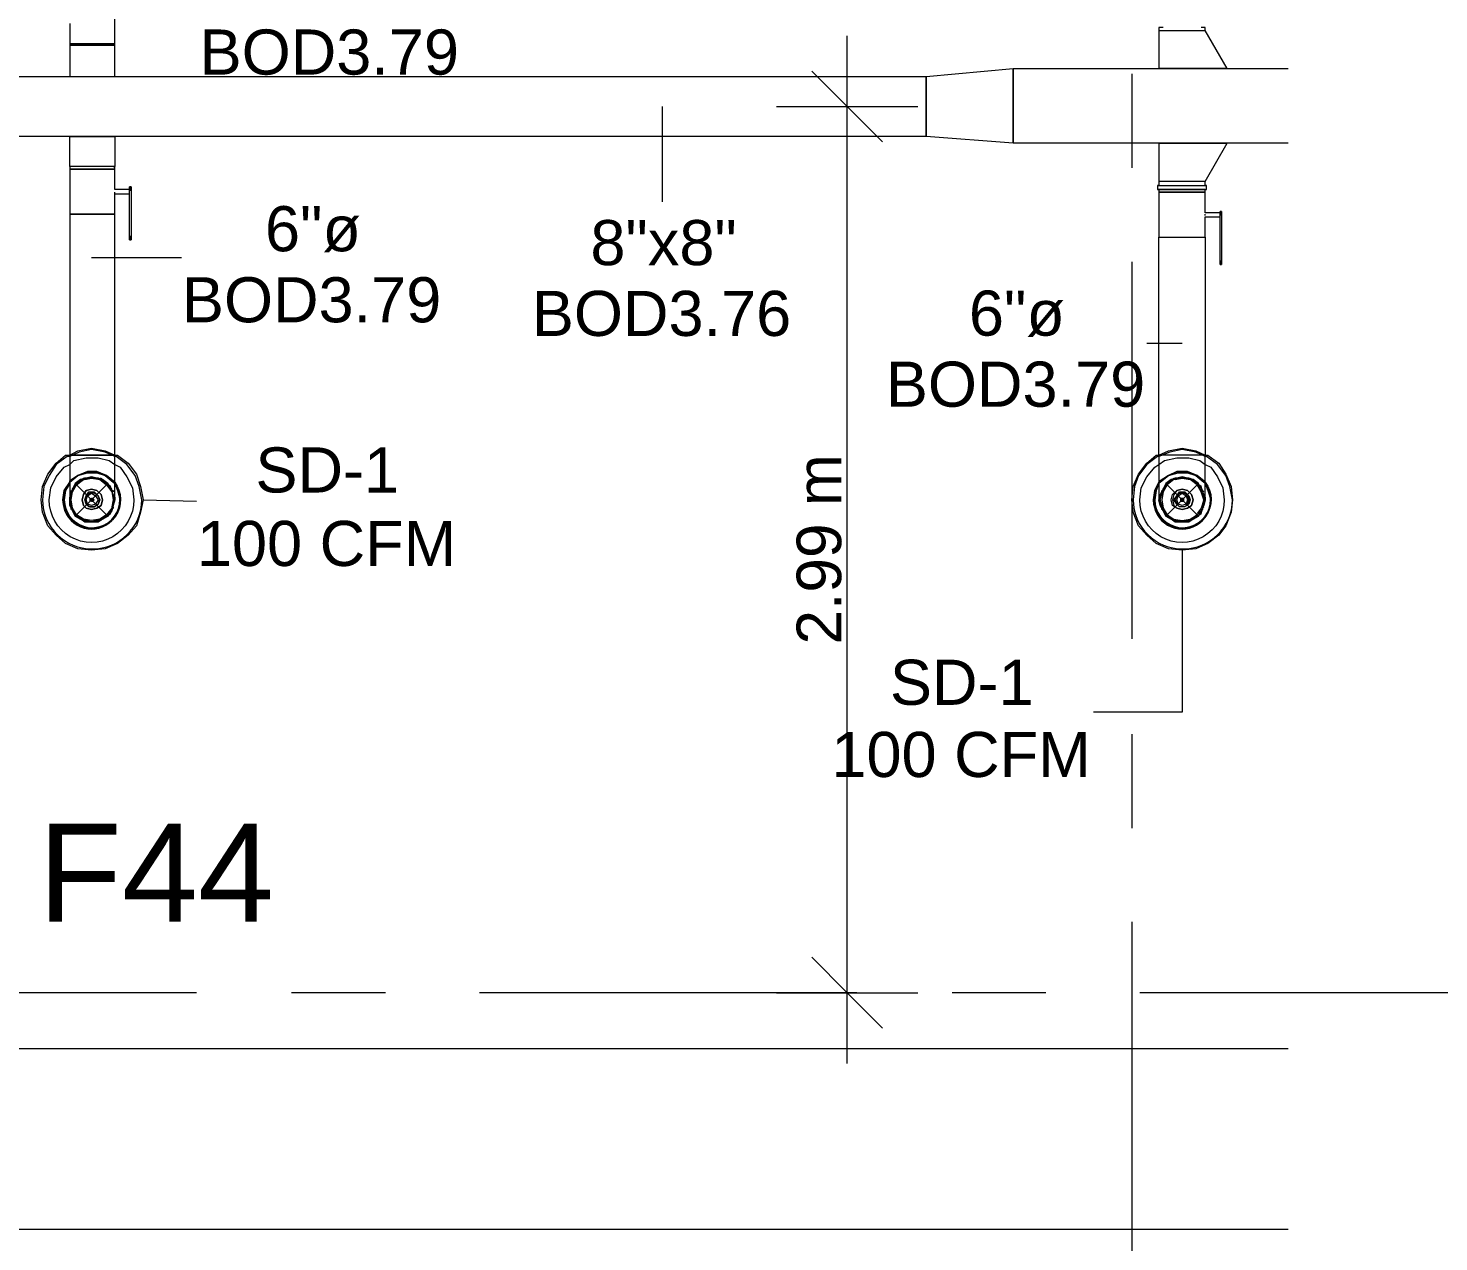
# Model space of a CAD drawing. Header units: metres. Extents: x -2 to 237, y -8 to 52.
# Drawn here: x 52.136 to 56.883, y 13.616 to 17.7 of the extents above; entities that cross this region are included whole.
import ezdxf

# ---------------------------------------------------------------- set-up
doc = ezdxf.new("R2010")
doc.units = ezdxf.units.M
doc.layers.add('HVAC - Ductos', color=5, linetype='Continuous', lineweight=0)
doc.layers.add('PDF4_Text', color=7, linetype='Continuous', lineweight=0)
doc.layers.add('PDF4_Geometry', color=7, linetype='Continuous', lineweight=0, true_color=0xaaaaaa)
doc.styles.add('PDF Arial-BoldMT-Identity-H', font='arial.ttf')
doc.styles.add('PDF Helvetica', font='')
doc.styles.get('PDF Helvetica').set_extended_font_data('Helvetica')

msp = doc.modelspace()

# ---------------------------------------------------------------- linework, layer by layer
at = {"layer": 'HVAC - Ductos', "lineweight": 0}
for points in [[(52.2757, 17.7161), (52.2757, 17.6474), (52.2757, 17.6428), (52.2757, 17.5374), (52.2848, 17.5374), (52.294, 17.5374), (52.3124, 17.5374), (52.3307, 17.5374), (52.349, 17.5374), (52.3673, 17.5374), (52.3856, 17.5374), (52.404, 17.5374), (52.4177, 17.5374), (52.4223, 17.5374), (52.4269, 17.5374), (52.4269, 17.6428), (52.4269, 17.6474), (52.4269, 17.7986)], [(54.8918, 14.2157), (54.8918, 17.6749)], [(55.9548, 17.7023), (55.9456, 17.7023), (55.941, 17.7023), (55.941, 17.6931), (55.9456, 17.6931), (55.9548, 17.6931), (55.9639, 17.6931), (55.9822, 17.6931), (56.0006, 17.6931), (56.0189, 17.6931), (56.0372, 17.6931), (56.0556, 17.6931), (56.0739, 17.6931), (56.083, 17.6931), (56.0922, 17.6931), (56.0968, 17.6931), (56.0968, 17.7023), (56.0922, 17.7023), (56.083, 17.7023)], [(55.941, 17.6931), (55.941, 17.5649), (55.9502, 17.5649), (55.9639, 17.5649), (55.9914, 17.5649), (56.0189, 17.5649), (56.0968, 17.5649), (56.1242, 17.5649), (56.1472, 17.5649), (56.1655, 17.5649), (56.1701, 17.5649), (56.0968, 17.6931)], [(55.9868, 17.6931), (55.9914, 17.6931)], [(56.0464, 17.6931), (56.051, 17.6931)], [(56.3763, 17.3129), (55.4508, 17.3129), (55.4508, 17.5649), (56.3763, 17.5649)], [(56.1701, 17.5649), (56.1655, 17.5649), (56.1472, 17.5649), (56.1242, 17.5649), (56.0968, 17.5649), (56.0189, 17.5649), (55.9914, 17.5649), (55.9639, 17.5649), (55.9502, 17.5649), (55.941, 17.5649)], [(54.7727, 17.5557), (54.8918, 17.4366), (55.011, 17.3175)], [(54.2687, 17.4366), (54.2687, 17.1159)], [(54.6536, 17.4366), (54.8918, 17.4366), (55.1301, 17.4366)], [(56.0968, 17.1846), (56.1701, 17.3129), (56.1655, 17.3129), (56.1472, 17.3129), (56.1242, 17.3129), (56.0968, 17.3129), (56.0189, 17.3129), (55.9914, 17.3129), (55.9639, 17.3129), (55.9502, 17.3129), (55.941, 17.3129), (55.941, 17.1846)], [(55.941, 17.3129), (55.9502, 17.3129), (55.9639, 17.3129), (55.9914, 17.3129), (56.0189, 17.3129), (56.0968, 17.3129), (56.1242, 17.3129), (56.1472, 17.3129), (56.1655, 17.3129), (56.1701, 17.3129)], [(52.4773, 17.0013), (52.4773, 17.1525), (52.4773, 17.1571), (52.4773, 17.1617), (52.4773, 17.1663), (52.4773, 17.1617), (52.4773, 17.1571), (52.4773, 17.1525), (52.4773, 17.1571), (52.4269, 17.1571), (52.4269, 17.2258), (52.4223, 17.2258), (52.4269, 17.2258), (52.4223, 17.2258), (52.4177, 17.2258), (52.404, 17.2258), (52.3856, 17.2258), (52.3673, 17.2258), (52.349, 17.2258), (52.3307, 17.2258), (52.3124, 17.2258), (52.294, 17.2258), (52.2848, 17.2258), (52.2757, 17.2258), (52.2757, 17.0747), (52.2848, 17.0747), (52.294, 17.0747), (52.3124, 17.0747), (52.3307, 17.0747), (52.349, 17.0747), (52.3673, 17.0747), (52.3856, 17.0747), (52.404, 17.0747), (52.4177, 17.0747), (52.4223, 17.0747), (52.4269, 17.0747), (52.4223, 17.0747), (52.4177, 17.0747), (52.404, 17.0747), (52.3856, 17.0747), (52.3673, 17.0747), (52.349, 17.0747), (52.3307, 17.0747), (52.3124, 17.0747), (52.294, 17.0747), (52.2848, 17.0747), (52.2757, 17.0747), (52.2757, 16.2637), (52.2848, 16.2637), (52.294, 16.2637), (52.3124, 16.2637), (52.3307, 16.2637), (52.349, 16.2637), (52.3673, 16.2637), (52.3856, 16.2637), (52.404, 16.2637), (52.4177, 16.2637), (52.4223, 16.2637), (52.4269, 16.2637), (52.4269, 17.0747), (52.4269, 17.1433), (52.4773, 17.1433)], [(56.083, 17.1709), (56.0922, 17.1709), (56.0968, 17.1709), (56.0968, 17.1846), (56.0922, 17.1846), (56.083, 17.1846), (56.0739, 17.1846), (56.0556, 17.1846), (56.0372, 17.1846), (56.0189, 17.1846), (56.0006, 17.1846), (55.9822, 17.1846), (55.9639, 17.1846), (55.9548, 17.1846), (55.9456, 17.1846), (55.941, 17.1846), (55.941, 17.1709), (55.9456, 17.1709), (55.9548, 17.1709)], [(55.9914, 17.1846), (55.9868, 17.1846)], [(56.051, 17.1846), (56.0464, 17.1846)], [(52.4269, 17.1433), (52.4269, 17.1479)], [(52.4773, 17.1663), (52.4773, 17.1617), (52.4773, 17.1663)], [(52.4819, 17.1663), (52.4773, 17.1663)], [(52.4819, 17.1663), (52.4819, 17.1617), (52.4819, 17.1663)], [(52.4819, 17.1525), (52.4819, 17.1571), (52.4819, 17.1617), (52.4819, 17.1663), (52.4819, 17.1617), (52.4819, 17.1571), (52.4819, 17.1525), (52.4819, 17.0013)], [(55.9364, 17.1709), (55.9364, 17.1571)], [(55.941, 17.1571), (55.9364, 17.1571), (55.941, 17.1571), (55.9456, 17.1571), (55.9593, 17.1571), (55.9776, 17.1571), (55.996, 17.1571), (56.0189, 17.1571), (56.0418, 17.1571), (56.0602, 17.1571), (56.0784, 17.1571), (56.0922, 17.1571), (56.0968, 17.1571), (56.1014, 17.1571), (56.1014, 17.1709), (56.0968, 17.1709)], [(55.941, 17.1709), (55.9364, 17.1709), (55.941, 17.1709), (55.9456, 17.1709), (55.9593, 17.1709), (55.9776, 17.1709), (55.996, 17.1709), (56.0189, 17.1709), (56.0418, 17.1709), (56.0602, 17.1709), (56.0784, 17.1709), (56.0922, 17.1709), (56.0968, 17.1709), (56.1014, 17.1709)], [(56.1472, 17.0701), (56.1472, 17.0747), (56.1472, 17.0793), (56.0968, 17.0793), (56.0968, 17.1479), (56.0922, 17.1479), (56.083, 17.1479), (56.0739, 17.1479), (56.0556, 17.1479), (56.0372, 17.1479), (56.0189, 17.1479), (56.0006, 17.1479), (55.9822, 17.1479), (55.9639, 17.1479), (55.9548, 17.1479), (55.9456, 17.1479), (55.941, 17.1479), (55.941, 16.9968), (55.9456, 16.9968), (55.9548, 16.9968), (55.9639, 16.9968), (55.9822, 16.9968), (56.0006, 16.9968), (56.0189, 16.9968), (56.0372, 16.9968), (56.0556, 16.9968), (56.0739, 16.9968), (56.083, 16.9968), (56.0922, 16.9968), (56.0968, 16.9968), (56.0968, 16.2637), (56.0922, 16.2637), (56.083, 16.2637), (56.0739, 16.2637), (56.0556, 16.2637), (56.0372, 16.2637), (56.0189, 16.2637), (56.0006, 16.2637), (55.9822, 16.2637), (55.9639, 16.2637), (55.9548, 16.2637), (55.9456, 16.2637), (55.941, 16.2637), (55.941, 16.9968), (55.9456, 16.9968), (55.9548, 16.9968), (55.9639, 16.9968), (55.9822, 16.9968), (56.0006, 16.9968), (56.0189, 16.9968), (56.0372, 16.9968), (56.0556, 16.9968), (56.0739, 16.9968), (56.083, 16.9968), (56.0922, 16.9968), (56.0968, 16.9968), (56.0968, 17.0655), (56.1472, 17.0655)], [(55.9593, 17.1709), (55.9639, 17.1709), (55.9685, 17.1709)], [(55.9776, 17.1709), (55.9822, 17.1709), (56.0006, 17.1709), (56.0189, 17.1709), (56.0372, 17.1709), (56.0556, 17.1709), (56.0602, 17.1709)], [(56.0739, 17.1709), (56.0784, 17.1709)], [(56.0968, 17.1571), (56.1014, 17.1571)], [(56.0968, 17.0701), (56.0968, 17.0747)], [(56.1518, 17.0838), (56.1472, 17.0838)], [(56.1472, 16.9189), (56.1472, 17.0701), (56.1472, 17.0747), (56.1472, 17.0793), (56.1472, 17.0838), (56.1472, 17.0793), (56.1472, 17.0747)], [(56.1518, 17.0701), (56.1518, 17.0747), (56.1518, 17.0793), (56.1518, 17.0838), (56.1518, 17.0793), (56.1518, 17.0747), (56.1518, 17.0701), (56.1518, 16.9189)], [(52.4773, 16.9876), (52.4819, 16.9876)], [(52.349, 16.9281), (52.6514, 16.9281)], [(56.1472, 16.9051), (56.1472, 16.9097), (56.1472, 16.9051)], [(56.1472, 16.9051), (56.1518, 16.9051)], [(56.1518, 16.9051), (56.1518, 16.9097), (56.1518, 16.9051)], [(56.0189, 16.6394), (55.8998, 16.6394)], [(52.2757, 16.2637), (52.3032, 16.2774), (52.349, 16.2866), (52.3948, 16.2774), (52.4269, 16.2637)], [(52.4269, 16.2592), (52.3948, 16.2729), (52.349, 16.282), (52.3078, 16.2729), (52.2757, 16.2592)], [(55.941, 16.2637), (55.9731, 16.2774), (56.0189, 16.2866), (56.0647, 16.2774), (56.0968, 16.2637)], [(56.0968, 16.2592), (56.0647, 16.2729), (56.0189, 16.282), (55.9776, 16.2729), (55.941, 16.2592)], [(52.4269, 16.1125), (52.4269, 16.1217), (52.4269, 16.14), (52.4269, 16.1675), (52.4269, 16.2042), (52.4269, 16.2454), (52.4269, 16.2637), (52.4361, 16.2637), (52.4727, 16.2362), (52.5002, 16.1996), (52.5139, 16.1583), (52.5231, 16.1125), (52.5139, 16.0713), (52.5002, 16.0255), (52.4727, 15.9934), (52.4361, 15.9659), (52.3948, 15.9476), (52.349, 15.943), (52.3032, 15.9476), (52.262, 15.9659), (52.2299, 15.9934), (52.2024, 16.0255), (52.1841, 16.0713), (52.1795, 16.1125), (52.1841, 16.1583), (52.2024, 16.1996), (52.2299, 16.2362), (52.262, 16.2637), (52.2757, 16.2637), (52.2757, 16.2225), (52.2757, 16.1812), (52.2757, 16.1492), (52.2757, 16.1263), (52.2757, 16.1125), (52.2757, 16.1217), (52.2757, 16.1125), (52.2757, 16.0942), (52.2848, 16.0759), (52.294, 16.0575), (52.3124, 16.0483), (52.3307, 16.0392), (52.349, 16.0392), (52.3673, 16.0392), (52.3856, 16.0483), (52.404, 16.0575), (52.4177, 16.0759), (52.4223, 16.0942), (52.4269, 16.1125), (52.4269, 16.1217), (52.4269, 16.1125), (52.4223, 16.0942), (52.4177, 16.0759), (52.404, 16.0575), (52.3856, 16.0483), (52.3673, 16.0392), (52.349, 16.0392), (52.3307, 16.0392), (52.3124, 16.0483), (52.294, 16.0575), (52.2848, 16.0759), (52.2757, 16.0942), (52.2757, 16.1125)], [(52.4269, 16.2637), (52.4223, 16.2637), (52.4177, 16.2637), (52.404, 16.2637), (52.3856, 16.2637), (52.3673, 16.2637), (52.349, 16.2637), (52.3307, 16.2637), (52.3124, 16.2637), (52.294, 16.2637), (52.2848, 16.2637), (52.2757, 16.2637)], [(52.2757, 16.2316), (52.2894, 16.2454), (52.3307, 16.2546), (52.3719, 16.2546), (52.4086, 16.2454), (52.4269, 16.2316)], [(56.0968, 16.1125), (56.0968, 16.1217), (56.0968, 16.14), (56.0968, 16.1675), (56.0968, 16.2042), (56.0968, 16.2454), (56.0968, 16.2637), (56.106, 16.2637), (56.1426, 16.2362), (56.1655, 16.1996), (56.1838, 16.1583), (56.1884, 16.1125), (56.1838, 16.0713), (56.1655, 16.0255), (56.1426, 15.9934), (56.106, 15.9659), (56.0647, 15.9476), (56.0189, 15.943), (55.9731, 15.9476), (55.9318, 15.9659), (55.8998, 15.9934), (55.8723, 16.0255), (55.8539, 16.0713), (55.8493, 16.1125), (55.8539, 16.1583), (55.8723, 16.1996), (55.8998, 16.2362), (55.9318, 16.2637), (55.941, 16.2637), (55.941, 16.2225), (55.941, 16.1812), (55.941, 16.1492), (55.941, 16.1263), (55.941, 16.1125), (55.9456, 16.1217), (55.941, 16.1125), (55.9456, 16.0942), (55.9548, 16.0759), (55.9639, 16.0575), (55.9822, 16.0483), (56.0006, 16.0392), (56.0189, 16.0392), (56.0372, 16.0392), (56.0556, 16.0483), (56.0739, 16.0575), (56.083, 16.0759), (56.0922, 16.0942), (56.0968, 16.1125), (56.0968, 16.1217), (56.0968, 16.1125), (56.0922, 16.0942), (56.083, 16.0759), (56.0739, 16.0575), (56.0556, 16.0483), (56.0372, 16.0392), (56.0189, 16.0392), (56.0006, 16.0392), (55.9822, 16.0483), (55.9639, 16.0575), (55.9548, 16.0759), (55.9456, 16.0942), (55.941, 16.1125)], [(56.0968, 16.2637), (56.0922, 16.2637), (56.083, 16.2637), (56.0739, 16.2637), (56.0556, 16.2637), (56.0372, 16.2637), (56.0189, 16.2637), (56.0006, 16.2637), (55.9822, 16.2637), (55.9639, 16.2637), (55.9548, 16.2637), (55.9456, 16.2637), (55.941, 16.2637)], [(55.941, 16.2316), (55.9593, 16.2454), (56.0006, 16.2546), (56.0418, 16.2546), (56.0784, 16.2454), (56.0968, 16.2316)], [(52.3765, 16.1858), (52.3811, 16.1858), (52.3811, 16.1812), (52.404, 16.1675), (52.3856, 16.1812), (52.3673, 16.1858), (52.349, 16.1904), (52.3307, 16.1858), (52.3124, 16.1812), (52.294, 16.1675), (52.2848, 16.1492), (52.2757, 16.1308), (52.2757, 16.1217)], [(56.0876, 16.0896), (56.0922, 16.1125), (56.083, 16.14), (56.0693, 16.1629), (56.0464, 16.1812), (56.0189, 16.1858), (55.9914, 16.1812), (55.9685, 16.1629), (55.9548, 16.14), (55.9502, 16.1125), (55.9548, 16.085), (55.9685, 16.0621), (55.9914, 16.0483), (56.0189, 16.0438), (56.0464, 16.0483), (56.0693, 16.0621), (56.0556, 16.0483), (56.0372, 16.0438), (56.0189, 16.0392), (56.0006, 16.0438), (55.9822, 16.0483), (55.9685, 16.0621), (55.9548, 16.0759), (55.9502, 16.0942), (55.9456, 16.1125), (55.9502, 16.1308), (55.9548, 16.1492), (55.9685, 16.1675), (55.9822, 16.1766), (56.0006, 16.1858), (56.0189, 16.1858), (56.0372, 16.1858), (56.0556, 16.1766), (56.0693, 16.1675), (56.083, 16.1492), (56.0922, 16.1308), (56.083, 16.1492), (56.0739, 16.1675), (56.0556, 16.1812), (56.0372, 16.1858), (56.0189, 16.1904), (56.0006, 16.1858), (55.9822, 16.1812), (55.9639, 16.1675), (55.9548, 16.1492), (55.9456, 16.1308), (55.9456, 16.1217)], [(52.4269, 16.1217), (52.4223, 16.1308), (52.4223, 16.1125), (52.4223, 16.0942), (52.4132, 16.0759), (52.404, 16.0621), (52.3856, 16.0483), (52.3673, 16.0438), (52.349, 16.0392), (52.3307, 16.0438), (52.3124, 16.0483), (52.2986, 16.0621), (52.2848, 16.0759), (52.2803, 16.0942), (52.2757, 16.1125), (52.2803, 16.1308), (52.2848, 16.1492), (52.2986, 16.1675), (52.3124, 16.1766), (52.3307, 16.1858), (52.349, 16.1858), (52.3673, 16.1858), (52.3856, 16.1766), (52.404, 16.1675), (52.4132, 16.1492), (52.4223, 16.1308), (52.4177, 16.1492), (52.404, 16.1675), (52.4177, 16.1446), (52.4223, 16.1446), (52.4223, 16.14)], [(52.2803, 16.0896), (52.2757, 16.1125), (52.2803, 16.14), (52.2803, 16.1446)], [(52.2848, 16.1446), (52.2986, 16.1675), (52.317, 16.1812), (52.3215, 16.1858), (52.3261, 16.1858)], [(52.3261, 16.1812), (52.349, 16.1858), (52.3765, 16.1812)], [(52.4177, 16.14), (52.4223, 16.1125), (52.4177, 16.0896)], [(55.9502, 16.0896), (55.9456, 16.1125), (55.9502, 16.14), (55.9502, 16.1446)], [(55.9548, 16.1446), (55.9685, 16.1675), (55.9868, 16.1812), (55.9914, 16.1858)], [(55.996, 16.1812), (56.0189, 16.1858), (56.0464, 16.1812)], [(56.0464, 16.1858), (56.051, 16.1812), (56.0693, 16.1675), (56.0876, 16.1446), (56.0922, 16.14)], [(56.0876, 16.14), (56.0922, 16.1125), (56.083, 16.085), (56.0693, 16.0667)], [(52.5231, 16.1125), (52.7018, 16.1079)], [(56.0968, 16.1217), (56.0922, 16.1308), (56.0922, 16.1125), (56.0922, 16.0942), (56.083, 16.0759), (56.0693, 16.0621)], [(52.2803, 16.0805), (52.2803, 16.085), (52.2803, 16.0896)], [(52.317, 16.0483), (52.2986, 16.0621), (52.2848, 16.0805)], [(52.4177, 16.0805), (52.404, 16.0621), (52.3811, 16.0483)], [(52.4223, 16.0896), (52.4223, 16.085), (52.4177, 16.0805)], [(55.9502, 16.0805), (55.9502, 16.085), (55.9502, 16.0896)], [(55.9868, 16.0483), (55.9685, 16.0621), (55.9548, 16.0805)], [(56.0876, 16.0805), (56.0693, 16.0621), (56.051, 16.0483)], [(56.0922, 16.0896), (56.0876, 16.085), (56.0876, 16.0805)], [(52.3261, 16.0438), (52.3215, 16.0438), (52.317, 16.0438)], [(52.3765, 16.0438), (52.349, 16.0392), (52.3261, 16.0438)], [(52.3811, 16.0438), (52.3765, 16.0438)], [(55.9914, 16.0438), (55.9868, 16.0438)], [(56.0464, 16.0438), (56.0189, 16.0392), (55.996, 16.0438)], [(56.051, 16.0438), (56.0464, 16.0438)], [(56.0189, 15.943), (56.0189, 15.3978), (55.7211, 15.3978)], [(54.7727, 14.5731), (54.8918, 14.454), (55.011, 14.3349)], [(54.6536, 14.454), (54.8918, 14.454), (55.1301, 14.454)], [(56.3763, 13.6568), (46.1043, 13.6568), (46.1043, 14.2661), (56.3763, 14.2661)]]:
    msp.add_lwpolyline(points, dxfattribs=at)
for points in [[(52.2757, 17.6474), (52.2848, 17.6474), (52.294, 17.6474), (52.3124, 17.6474), (52.3307, 17.6474), (52.349, 17.6474), (52.3673, 17.6474), (52.3856, 17.6474), (52.404, 17.6474), (52.4177, 17.6474), (52.4223, 17.6474), (52.4269, 17.6474), (52.4223, 17.6474), (52.4177, 17.6474), (52.404, 17.6474), (52.3856, 17.6474), (52.3673, 17.6474), (52.349, 17.6474), (52.3307, 17.6474), (52.3124, 17.6474), (52.294, 17.6474), (52.2848, 17.6474)], [(52.4269, 17.6474), (52.4223, 17.6474), (52.4177, 17.6474), (52.404, 17.6474), (52.3856, 17.6474), (52.3673, 17.6474), (52.349, 17.6474), (52.3307, 17.6474), (52.3124, 17.6474), (52.294, 17.6474), (52.2848, 17.6474), (52.2757, 17.6474), (52.2848, 17.6474), (52.294, 17.6474), (52.3124, 17.6474), (52.3307, 17.6474), (52.349, 17.6474), (52.3673, 17.6474), (52.3856, 17.6474), (52.404, 17.6474), (52.4177, 17.6474), (52.4223, 17.6474)], [(52.2757, 17.6428), (52.2848, 17.6428), (52.294, 17.6428), (52.3124, 17.6428), (52.3307, 17.6428), (52.349, 17.6428), (52.3673, 17.6428), (52.3856, 17.6428), (52.404, 17.6428), (52.4177, 17.6428), (52.4223, 17.6428), (52.4269, 17.6428), (52.4223, 17.6428), (52.4177, 17.6428), (52.404, 17.6428), (52.3856, 17.6428), (52.3673, 17.6428), (52.349, 17.6428), (52.3307, 17.6428), (52.3124, 17.6428), (52.294, 17.6428), (52.2848, 17.6428)], [(52.349, 17.6428), (52.3307, 17.6428), (52.3124, 17.6428), (52.294, 17.6428), (52.2848, 17.6428), (52.2757, 17.6428), (52.2848, 17.6428), (52.294, 17.6428), (52.3124, 17.6428), (52.3307, 17.6428), (52.349, 17.6428), (52.3673, 17.6428), (52.3856, 17.6428), (52.404, 17.6428), (52.4177, 17.6428), (52.4223, 17.6428), (52.4269, 17.6428), (52.4223, 17.6428), (52.4177, 17.6428), (52.404, 17.6428), (52.3856, 17.6428), (52.3673, 17.6428)], [(55.4508, 17.3129), (55.1575, 17.3358), (55.1575, 17.5374), (55.4508, 17.5649)], [(55.1575, 17.3358), (51.8542, 17.3358), (51.8542, 17.5374), (55.1575, 17.5374)], [(52.2757, 17.3358), (52.2848, 17.3358), (52.294, 17.3358), (52.3124, 17.3358), (52.3307, 17.3358), (52.349, 17.3358), (52.3673, 17.3358), (52.3856, 17.3358), (52.404, 17.3358), (52.4177, 17.3358), (52.4223, 17.3358), (52.4269, 17.3358), (52.4269, 17.235), (52.4223, 17.235), (52.4177, 17.235), (52.404, 17.235), (52.3856, 17.235), (52.3673, 17.235), (52.349, 17.235), (52.3307, 17.235), (52.3124, 17.235), (52.294, 17.235), (52.2848, 17.235), (52.2757, 17.235), (52.2757, 17.2258), (52.2848, 17.2258), (52.294, 17.2258), (52.3124, 17.2258), (52.3307, 17.2258), (52.349, 17.2258), (52.3673, 17.2258), (52.3856, 17.2258), (52.404, 17.2258), (52.4177, 17.2258), (52.4223, 17.2258), (52.4269, 17.2258), (52.4269, 17.235), (52.4223, 17.235), (52.4269, 17.235), (52.4223, 17.235), (52.4177, 17.235), (52.404, 17.235), (52.3856, 17.235), (52.3673, 17.235), (52.349, 17.235), (52.3307, 17.235), (52.3124, 17.235), (52.294, 17.235), (52.2848, 17.235), (52.2757, 17.235)], [(56.0968, 17.1571), (56.0922, 17.1571), (56.083, 17.1571), (56.0739, 17.1571), (56.0556, 17.1571), (56.0372, 17.1571), (56.0189, 17.1571), (56.0006, 17.1571), (55.9822, 17.1571), (55.9639, 17.1571), (55.9548, 17.1571), (55.9456, 17.1571), (55.941, 17.1571), (55.941, 17.1479), (55.9456, 17.1479), (55.9548, 17.1479), (55.9639, 17.1479), (55.9822, 17.1479), (56.0006, 17.1479), (56.0189, 17.1479), (56.0372, 17.1479), (56.0556, 17.1479), (56.0739, 17.1479), (56.083, 17.1479), (56.0922, 17.1479), (56.0968, 17.1479)], [(52.4773, 17.0013), (52.4773, 16.9968), (52.4773, 16.9922), (52.4773, 16.9876), (52.4773, 16.9922), (52.4773, 16.9968)], [(52.4819, 17.0013), (52.4819, 16.9968), (52.4819, 16.9922), (52.4819, 16.9876), (52.4819, 16.9922), (52.4819, 16.9968)], [(56.1472, 16.9189), (56.1472, 16.9143), (56.1472, 16.9097), (56.1472, 16.9051), (56.1472, 16.9097), (56.1472, 16.9143)], [(56.1518, 16.9189), (56.1518, 16.9143), (56.1518, 16.9097), (56.1518, 16.9051), (56.1518, 16.9097), (56.1518, 16.9143)], [(52.3352, 16.2087), (52.3673, 16.2087), (52.3994, 16.195), (52.4223, 16.1766), (52.4269, 16.1721), (52.4223, 16.1766), (52.3994, 16.195), (52.3673, 16.2087), (52.3352, 16.2087), (52.3032, 16.195), (52.2757, 16.1766), (52.2757, 16.1721), (52.3032, 16.195)], [(52.2757, 16.1721), (52.2757, 16.1675), (52.2757, 16.1721), (52.2757, 16.1766), (52.3032, 16.195)], [(52.4223, 16.1721), (52.3948, 16.195), (52.3673, 16.2042), (52.3352, 16.2042), (52.3032, 16.195), (52.3352, 16.2042), (52.3673, 16.2042), (52.3948, 16.195), (52.4223, 16.1721), (52.4269, 16.1675)], [(55.9456, 16.1766), (55.9731, 16.195), (56.0006, 16.2087), (56.0372, 16.2087), (56.0693, 16.195), (56.0922, 16.1766), (56.0968, 16.1721), (56.0922, 16.1766), (56.0693, 16.195), (56.0372, 16.2087), (56.0006, 16.2087), (55.9731, 16.195), (55.9456, 16.1766), (55.941, 16.1721)], [(56.0922, 16.1721), (56.0647, 16.195), (56.0372, 16.2042), (56.0052, 16.2042), (55.9731, 16.195), (55.9456, 16.1721), (55.941, 16.1675), (55.9456, 16.1721), (55.9731, 16.195), (56.0052, 16.2042), (56.0372, 16.2042), (56.0647, 16.195), (56.0922, 16.1721), (56.0968, 16.1675)], [(52.2757, 16.1721), (52.2574, 16.1446), (52.2528, 16.1125), (52.2574, 16.1446)], [(52.4177, 16.085), (52.3994, 16.0621), (52.3765, 16.0483), (52.349, 16.0438), (52.3215, 16.0483), (52.2986, 16.0621), (52.2848, 16.085), (52.2803, 16.1125), (52.2848, 16.14), (52.2986, 16.1629), (52.3215, 16.1812), (52.349, 16.1858), (52.3765, 16.1812), (52.3994, 16.1629), (52.4177, 16.14), (52.4223, 16.1125)], [(52.3215, 16.1308), (52.317, 16.1125), (52.3215, 16.1308), (52.3307, 16.1446), (52.349, 16.1492), (52.3673, 16.1446), (52.3811, 16.1308), (52.3856, 16.1125), (52.3811, 16.1308), (52.3673, 16.1446), (52.349, 16.1492), (52.3307, 16.1446)], [(52.3307, 16.1263), (52.3261, 16.1125), (52.3307, 16.1263), (52.3398, 16.14), (52.3582, 16.14), (52.3719, 16.1263), (52.3765, 16.1125), (52.3719, 16.1263), (52.3582, 16.1354), (52.3444, 16.1354)], [(55.941, 16.1721), (55.9273, 16.1446), (55.9227, 16.1125), (55.9273, 16.1446)], [(56.051, 16.0942), (56.0556, 16.1125), (56.051, 16.0942), (56.0372, 16.085), (56.0189, 16.0805), (56.0006, 16.085), (55.9868, 16.0942), (55.9822, 16.1125), (55.9868, 16.1308), (56.0006, 16.1446), (56.0189, 16.1492), (56.0372, 16.1446), (56.051, 16.1308), (56.0556, 16.1125), (56.051, 16.1308), (56.0372, 16.1446), (56.0189, 16.1492), (56.0006, 16.1446), (55.9914, 16.1308), (55.9868, 16.1125), (55.9914, 16.0942), (56.0006, 16.085), (56.0189, 16.0805), (56.0372, 16.085)], [(56.0418, 16.0988), (56.028, 16.0896), (56.0098, 16.0896), (56.0006, 16.0988), (55.9914, 16.1125), (56.0006, 16.1263), (56.0098, 16.14), (56.028, 16.14), (56.0418, 16.1263), (56.0464, 16.1125)], [(52.3811, 16.0942), (52.3856, 16.1125), (52.3811, 16.0942), (52.3673, 16.085), (52.349, 16.0805), (52.3307, 16.085), (52.3215, 16.0942), (52.317, 16.1125), (52.3215, 16.0942), (52.3307, 16.085), (52.349, 16.0805), (52.3673, 16.085)], [(52.3719, 16.0988), (52.3765, 16.1125), (52.3719, 16.0988), (52.3582, 16.0896), (52.3398, 16.0896), (52.3307, 16.0988), (52.3261, 16.1125), (52.3307, 16.0988), (52.3444, 16.0896), (52.3582, 16.0896)], [(52.3628, 16.0988), (52.349, 16.0942), (52.3352, 16.0988), (52.3307, 16.1125), (52.3352, 16.1263), (52.349, 16.1354), (52.3628, 16.1263), (52.3719, 16.1125)], [(52.3536, 16.1171), (52.349, 16.1171), (52.3444, 16.1125), (52.3444, 16.1171), (52.3536, 16.1171), (52.3582, 16.1125), (52.3536, 16.1079), (52.3444, 16.1079), (52.3444, 16.1125), (52.349, 16.1079), (52.3536, 16.1079), (52.3536, 16.1125)], [(56.0372, 16.0988), (56.028, 16.0896), (56.0098, 16.0896), (56.0006, 16.0988), (55.996, 16.1125), (56.0006, 16.1263), (56.0098, 16.1354), (56.028, 16.1354), (56.0372, 16.1263), (56.0418, 16.1125)], [(56.0326, 16.0988), (56.0189, 16.0942), (56.0052, 16.0988), (56.0006, 16.1125), (56.0052, 16.1263), (56.0189, 16.1354), (56.0326, 16.1263), (56.0372, 16.1125)], [(56.0143, 16.1171), (56.0143, 16.1125), (56.0143, 16.1171), (56.0235, 16.1171), (56.0235, 16.1125), (56.0235, 16.1171)], [(56.0235, 16.1079), (56.0235, 16.1125), (56.0235, 16.1079), (56.0143, 16.1079), (56.0143, 16.1125), (56.0143, 16.1079)]]:
    msp.add_lwpolyline(points, close=True, dxfattribs=at)
for points in [[(52.2757, 16.2592), (52.2665, 16.2592), (52.2299, 16.2316), (52.207, 16.195), (52.1886, 16.1583), (52.1841, 16.1125, 0.986385), (52.5185, 16.1125), (52.5093, 16.1583), (52.4957, 16.195), (52.4681, 16.2316), (52.4315, 16.2592), (52.4269, 16.2592)], [(55.941, 16.2592), (55.9364, 16.2592), (55.8998, 16.2316), (55.8723, 16.195), (55.8585, 16.1583), (55.8539, 16.1125, 0.986385), (56.1884, 16.1125), (56.1793, 16.1583), (56.1655, 16.195), (56.138, 16.2316), (56.1014, 16.2592), (56.0968, 16.2592)], [(52.4269, 16.2316), (52.4452, 16.2225), (52.4681, 16.1904), (52.4865, 16.1538), (52.4911, 16.1125, -1.008139), (52.207, 16.1125), (52.2116, 16.1538), (52.2299, 16.1904), (52.2574, 16.2225), (52.2757, 16.2316)], [(56.0968, 16.2316), (56.1151, 16.2225), (56.138, 16.1904), (56.1563, 16.1538), (56.1609, 16.1125, -1.008118), (55.8769, 16.1125), (55.8814, 16.1538), (55.8998, 16.1904), (55.9273, 16.2225), (55.941, 16.2316)]]:
    msp.add_lwpolyline(points, format="xyb", dxfattribs=at)
for points in [[(52.2757, 16.1675), (52.262, 16.1446), (52.2574, 16.1125, 1.371541), (52.4269, 16.1675), (52.4361, 16.1446), (52.4452, 16.1125), (52.4406, 16.1446), (52.4269, 16.1721, -1.386104), (52.2528, 16.1125, 1.018388), (52.4452, 16.1125, -1.397055)], [(55.941, 16.1675), (55.9318, 16.1446), (55.9273, 16.1125, 1.371892), (56.0968, 16.1675), (56.106, 16.1446), (56.1151, 16.1125), (56.1105, 16.1446), (56.0968, 16.1721, -1.386515), (55.9227, 16.1125, 1.018388), (56.1151, 16.1125, -1.35169)]]:
    msp.add_lwpolyline(points, format="xyb", close=True, dxfattribs=at)
at = {"layer": 'PDF4_Geometry', "lineweight": 0}
for points in [[(55.8493, 17.5466), (55.8493, 17.2304)], [(55.8493, 16.9143), (55.8493, 15.6452)], [(55.8493, 15.3245), (55.8493, 15.0083)], [(55.8493, 14.6922), (55.8493, 13.4231)], [(52.7018, 14.454), (51.4327, 14.454)], [(53.3386, 14.454), (53.0225, 14.454)], [(54.9239, 14.454), (53.6547, 14.454)], [(55.5607, 14.454), (55.2446, 14.454)], [(57.3338, 14.454), (55.8769, 14.454)]]:
    msp.add_lwpolyline(points, dxfattribs=at)
at = {"layer": 'PDF4_Geometry', "color": 8, "lineweight": 0, "true_color": 0x808080}
for points in [[(52.4132, 16.1583), (52.3719, 16.1858), (52.3261, 16.1858), (52.2894, 16.1583), (52.2757, 16.1125), (52.2894, 16.0667), (52.3261, 16.0392), (52.3719, 16.0392), (52.4132, 16.0667), (52.4269, 16.1125)], [(56.083, 16.1583), (56.0418, 16.1858), (55.996, 16.1858), (55.9593, 16.1583), (55.941, 16.1125), (55.9593, 16.0667), (55.996, 16.0392), (56.0418, 16.0392), (56.083, 16.0667), (56.0968, 16.1125)]]:
    msp.add_lwpolyline(points, close=True, dxfattribs=at)
for points in [[(52.294, 16.1675), (52.404, 16.0575)], [(52.404, 16.1675), (52.294, 16.0575)], [(55.9639, 16.1675), (56.0739, 16.0575)], [(56.0739, 16.1675), (55.9639, 16.0575)]]:
    msp.add_lwpolyline(points, dxfattribs=at)

# ---------------------------------------------------------------- texts
at = {"layer": 'PDF4_Text', "lineweight": 0, "char_height": 0.1519, "attachment_point": 4, "style": 'PDF Helvetica'}
for s, insert in [('BOD3.79', (52.7128, 17.619)), ('6"ø', (52.9327, 17.0234)), ('8"x8"', (54.0277, 16.9776)), ('BOD3.79', (52.6532, 16.7852)), ('BOD3.76', (53.8307, 16.7393)), ('6"ø', (55.3015, 16.7393)), ('BOD3.79', (55.022, 16.5011)), ('SD-1', (52.9006, 16.2124)), ('100 CFM', (52.7036, 15.965)), ('SD-1', (55.0357, 15.4977)), ('100 CFM', (54.8387, 15.2548))]:
    msp.add_mtext(s, dxfattribs=dict(at, insert=insert))
at = {"layer": 'PDF4_Text', "lineweight": 0, "insert": (54.7978, 15.6256), "char_height": 0.15002, "attachment_point": 4, "rotation": 90, "style": 'PDF Helvetica'}
msp.add_mtext('2.99 m', dxfattribs=at)
at = {"layer": 'PDF4_Text', "color": 232, "lineweight": 70, "true_color": 0xe91e64, "insert": (52.1691, 14.8579), "char_height": 0.32989, "attachment_point": 4, "style": 'PDF Arial-BoldMT-Identity-H'}
msp.add_mtext('F44', dxfattribs=at)

doc.saveas('drawing.dxf')
